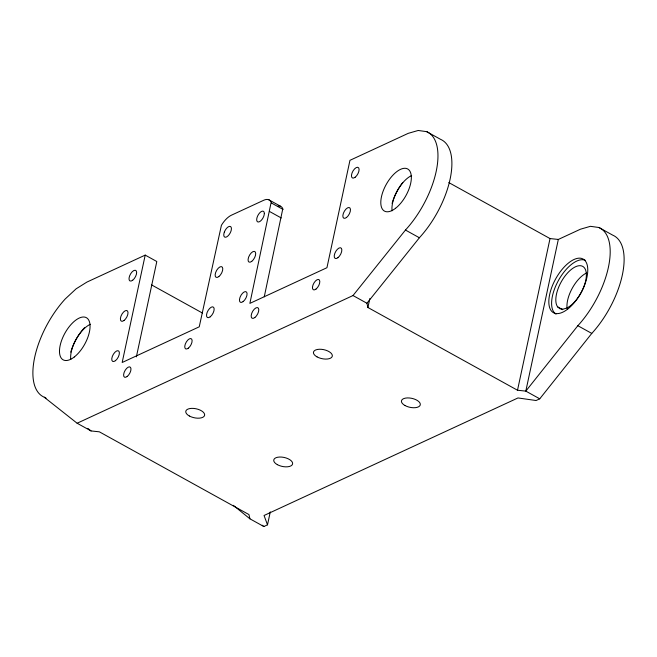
<?xml version="1.0" encoding="UTF-8"?>
<svg xmlns="http://www.w3.org/2000/svg" width="657" height="657" viewBox="0 0 657 657"><rect width="100%" height="100%" fill="white"/><g stroke="black" fill="none" stroke-linecap="round" stroke-linejoin="round"><path stroke-width="0.99" d="M136.369 356.866L156.809 261.519L145.205 255.105L122.177 362.492L199.243 326.816L221.409 225.294A18.043 8.492 -61.1 0 1 231.42 215.2L263.753 200.237A18.043 8.492 -61.1 0 1 271.16 202.266L249.874 303.386L326.94 267.711L349.959 160.324L408.227 133.346L418.205 130.472L426.672 131.655L440.601 139.358A65.987 31.076 -61.1 0 1 419.544 237.571L366.935 303.247L367.912 307.501L517.511 390.242L525.814 391.12L539.742 398.824L591.776 333.419A65.987 31.076 -61.1 0 0 612.825 235.206L598.897 227.503L590.429 226.32L580.459 229.203L558.327 239.444L550.024 238.565L448.805 182.58M264.262 296.824L282.814 208.712A18.043 8.492 -61.1 0 0 278.133 205.896M233.342 505.332L249.923 518.825L263.851 526.528L267.506 524.836L270.29 511.86M367.912 307.501L369.842 298.524M517.511 390.242L550.024 238.565M558.327 239.444L525.814 391.12L577.848 325.716A65.987 31.076 -61.1 0 0 598.897 227.503M145.205 255.105L86.929 282.075L76.13 288.817L65.232 298.96A65.987 31.076 -61.1 0 0 44.175 397.173L77.124 423.239L353.006 295.543L405.615 229.868A65.987 31.076 -61.1 0 0 426.672 131.655M539.742 398.824L536.079 400.515L517.987 397.945L264.048 515.49L267.506 524.836M77.124 423.239L91.044 430.943L99.347 431.821L248.937 514.562L249.923 518.825M557.604 306.844L559.928 308.733L563.016 309.16L566.654 308.108A24.054 11.325 -61.1 0 0 586.364 275.546A24.054 11.325 -61.1 0 0 567.607 272.926A24.054 11.325 -61.1 0 0 557.604 306.844L562.745 309.693M405.435 230.04L419.363 237.744M577.848 325.716L591.776 333.419M268.795 199.769L280.449 206.216M271.398 202.988L283.052 209.443M269.575 211.505L281.229 217.952M353.006 295.543L366.935 303.247M151.488 284.859L202.405 313.019M44.315 397.189L46.056 398.15M87.849 428.405L91.044 430.943M262.274 525.239L263.851 526.528M556.027 314.153A30.674 14.446 -61.1 0 1 558.22 280.859A30.674 14.446 -61.1 0 1 585.305 260.303M392.089 203.407A30.674 14.446 -61.1 0 1 402.766 182.556M70.784 352.136A30.674 14.446 -61.1 0 1 84.515 327.695M392.048 210.815A24.054 11.325 -61.1 0 1 411.643 175.542M70.742 359.535A24.054 11.325 -61.1 0 1 90.346 324.271M567.057 308.199A24.054 11.325 -61.1 0 1 586.66 272.934M264.328 213.599L264.171 214.88A6.012 2.833 -61.1 0 1 259.729 221.573A6.012 2.833 -61.1 0 1 256.715 219.134A6.012 2.833 -61.1 0 1 260.632 212.014L261.617 211.406A6.012 2.833 -61.1 0 1 264.328 213.599M224.341 232.11L223.93 233.498A6.012 2.833 -61.1 0 0 226.008 237.152A6.012 2.833 -61.1 0 0 230.837 231.51L231.248 230.114A6.012 2.833 -61.1 0 0 229.605 226.378L228.693 226.64A6.012 2.833 -61.1 0 0 224.341 232.11M115.451 360.677A6.012 2.833 -61.1 0 0 118.942 351.273A6.012 2.833 -61.1 0 0 112.322 356.423A6.012 2.833 -61.1 0 0 115.451 360.677M317.044 356.882A9.625 4.591 12.1 0 0 332.253 356.373A9.625 4.591 12.1 0 0 319.392 349.253A9.625 4.591 12.1 0 0 317.044 356.882M251.754 261.355A6.012 2.833 -61.1 0 0 255.253 251.943A6.012 2.833 -61.1 0 0 248.633 257.101A6.012 2.833 -61.1 0 0 251.754 261.355M567.673 309.118A30.674 14.446 -61.1 0 0 585.486 261.158A30.674 14.446 -61.1 0 0 551.74 287.421A30.674 14.446 -61.1 0 0 567.673 309.118M277.328 464.647A9.625 4.591 12.1 0 0 292.546 464.138A9.625 4.591 12.1 0 0 279.677 457.026A9.625 4.591 12.1 0 0 277.328 464.647M189.347 415.988A9.625 4.591 12.1 0 0 204.565 415.479A9.625 4.591 12.1 0 0 191.696 408.367A9.625 4.591 12.1 0 0 189.347 415.988M316.009 289.08A5.806 2.735 -61.1 0 0 319.384 279.997A5.806 2.735 -61.1 0 0 312.995 284.974A5.806 2.735 -61.1 0 0 316.009 289.08M405.024 405.541A9.625 4.591 12.1 0 0 420.234 405.032A9.625 4.591 12.1 0 0 407.373 397.92A9.625 4.591 12.1 0 0 405.024 405.541M254.859 317.536A6.012 2.833 -61.1 0 0 258.349 308.133A6.012 2.833 -61.1 0 0 251.738 313.282A6.012 2.833 -61.1 0 0 254.859 317.536M132.698 280.219A6.012 2.833 -61.1 0 0 136.196 270.815A6.012 2.833 -61.1 0 0 129.577 275.965A6.012 2.833 -61.1 0 0 132.698 280.219M124.074 320.452A6.012 2.833 -61.1 0 0 127.565 311.048A6.012 2.833 -61.1 0 0 120.954 316.198A6.012 2.833 -61.1 0 0 124.074 320.452M127.171 376.494A5.806 2.735 -61.1 0 0 130.546 367.403A5.806 2.735 -61.1 0 0 124.157 372.379A5.806 2.735 -61.1 0 0 127.171 376.494M355.15 177.25A6.012 2.833 -61.1 0 0 358.648 167.847A6.012 2.833 -61.1 0 0 352.029 172.996A6.012 2.833 -61.1 0 0 355.15 177.25M395.58 208.261A24.054 11.325 -61.1 0 0 409.557 170.648A24.054 11.325 -61.1 0 0 383.088 191.244A24.054 11.325 -61.1 0 0 395.58 208.261M218.838 276.589A6.012 2.833 -61.1 0 0 222.329 267.185A6.012 2.833 -61.1 0 0 215.71 272.335A6.012 2.833 -61.1 0 0 218.838 276.589M243.139 301.579A6.012 2.833 -61.1 0 0 246.63 292.176A6.012 2.833 -61.1 0 0 240.019 297.325A6.012 2.833 -61.1 0 0 243.139 301.579M346.526 217.483A6.012 2.833 -61.1 0 0 350.025 208.08A6.012 2.833 -61.1 0 0 343.406 213.229A6.012 2.833 -61.1 0 0 346.526 217.483M188.313 348.185A5.806 2.735 -61.1 0 0 191.688 339.102A5.806 2.735 -61.1 0 0 185.299 344.079A5.806 2.735 -61.1 0 0 188.313 348.185M210.215 316.822A6.012 2.833 -61.1 0 0 213.706 307.41A6.012 2.833 -61.1 0 0 207.086 312.568A6.012 2.833 -61.1 0 0 210.215 316.822M74.282 356.989A24.054 11.325 -61.1 0 0 88.26 319.368A24.054 11.325 -61.1 0 0 61.783 339.965A24.054 11.325 -61.1 0 0 74.282 356.989M337.903 257.708A6.012 2.833 -61.1 0 0 341.394 248.305A6.012 2.833 -61.1 0 0 334.783 253.454A6.012 2.833 -61.1 0 0 337.903 257.708"/></g></svg>
